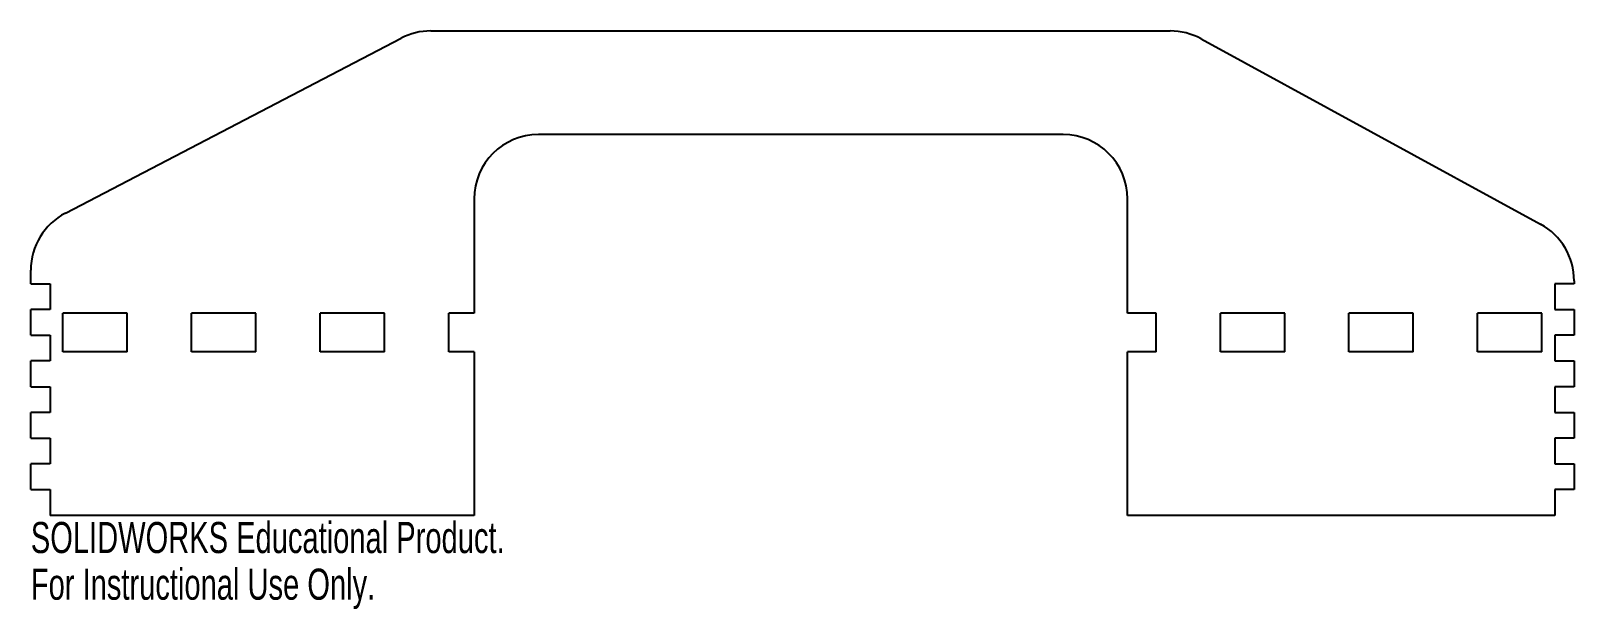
# Model space of a CAD drawing. Header units: millimetres. Extents: x -189 to 51, y -40 to 50.
import ezdxf

# ---------------------------------------------------------------- set-up
doc = ezdxf.new("R2010")
doc.units = ezdxf.units.MM
doc.styles.add('SLDTEXTSTYLE0', font='TXT', dxfattribs={"width": 0.7})

msp = doc.modelspace()

# ---------------------------------------------------------------- linework, layer by layer
at = {"color": 7, "linetype": 'Continuous', "lineweight": 25}
for p, q in [((-183.89, 21.57), (-131.7, 48.75)), ((-127.08, 49.88), (-12.08, 49.88)), ((-7.29, 48.66), (45.52, 19.83)), ((-28.73, 33.77), (-110.33, 33.77)), ((-120.33, 23.77), (-120.33, 6)), ((-18.73, 6), (-18.73, 23.77)), ((-189.27, 10.6), (-189.27, 12.7)), ((-189.27, 10.6), (-186.27, 10.6)), ((-186.27, 10.6), (-186.27, 6.6)), ((50.73, 10.6), (47.73, 10.6)), ((47.73, 10.6), (47.73, 6.6)), ((50.73, 11.06), (50.73, 10.6)), ((-189.27, 2.6), (-189.27, 6.6)), ((-186.27, 6.6), (-189.27, 6.6)), ((-174.28, 6), (-184.28, 6)), ((-184.28, 0), (-184.28, 6)), ((-174.28, 0), (-174.28, 6)), ((-154.28, 6), (-164.28, 6)), ((-164.28, 0), (-164.28, 6)), ((-154.28, 0), (-154.28, 6)), ((-134.28, 6), (-144.28, 6)), ((-144.28, 0), (-144.28, 6)), ((-134.28, 0), (-134.28, 6)), ((-120.33, 6), (-124.28, 6)), ((-124.28, 0), (-124.28, 6)), ((-14.28, 6), (-18.73, 6)), ((-14.28, 0), (-14.28, 6)), ((5.72, 6), (-4.28, 6)), ((-4.28, 0), (-4.28, 6)), ((5.72, 0), (5.72, 6)), ((25.72, 6), (15.72, 6)), ((15.72, 0), (15.72, 6)), ((25.72, 0), (25.72, 6)), ((45.72, 6), (35.72, 6)), ((35.72, 0), (35.72, 6)), ((45.72, 0), (45.72, 6)), ((47.73, 6.6), (50.73, 6.6)), ((50.73, 6.6), (50.73, 2.6)), ((-189.27, 2.6), (-186.27, 2.6)), ((-186.27, 2.6), (-186.27, -1.4)), ((50.73, 2.6), (47.73, 2.6)), ((47.73, 2.6), (47.73, -1.4)), ((-174.28, 0), (-184.28, 0)), ((-154.28, 0), (-164.28, 0)), ((-134.28, 0), (-144.28, 0)), ((-120.33, 0), (-124.28, 0)), ((-120.33, 0), (-120.33, -25.4)), ((-18.73, -25.4), (-18.73, 0)), ((-14.28, 0), (-18.73, 0)), ((5.72, 0), (-4.28, 0)), ((25.72, 0), (15.72, 0)), ((45.72, 0), (35.72, 0)), ((-189.27, -5.4), (-189.27, -1.4)), ((-186.27, -1.4), (-189.27, -1.4)), ((47.73, -1.4), (50.73, -1.4)), ((50.73, -1.4), (50.73, -5.4)), ((-189.27, -5.4), (-186.27, -5.4)), ((-186.27, -5.4), (-186.27, -9.4)), ((50.73, -5.4), (47.73, -5.4)), ((47.73, -5.4), (47.73, -9.4)), ((-189.27, -13.4), (-189.27, -9.4)), ((-186.27, -9.4), (-189.27, -9.4)), ((47.73, -9.4), (50.73, -9.4)), ((50.73, -9.4), (50.73, -13.4)), ((-189.27, -13.4), (-186.27, -13.4)), ((-186.27, -13.4), (-186.27, -17.4)), ((50.73, -13.4), (47.73, -13.4)), ((47.73, -13.4), (47.73, -17.4)), ((-189.27, -21.4), (-189.27, -17.4)), ((-186.27, -17.4), (-189.27, -17.4)), ((47.73, -17.4), (50.73, -17.4)), ((50.73, -17.4), (50.73, -21.4)), ((-189.27, -21.4), (-186.27, -21.4)), ((-186.27, -21.4), (-186.27, -25.4)), ((50.73, -21.4), (47.73, -21.4)), ((47.73, -21.4), (47.73, -25.4)), ((-120.33, -25.4), (-186.27, -25.4)), ((47.73, -25.4), (-18.73, -25.4))]:
    msp.add_line(p, q, dxfattribs=at)
for centre, start, end in [((-127.08, 39.88), 90, 117.5091), ((-12.08, 39.88), 61.3742, 90), ((-110.33, 23.77), 90, 180), ((-28.73, 23.77), 0, 90), ((-179.27, 12.7), 117.5091, 180), ((40.73, 11.06), 0, 61.3742)]:
    msp.add_arc(centre, 10, start, end, dxfattribs=at)

# ---------------------------------------------------------------- texts
at = {"color": 7, "linetype": 'Continuous', "char_height": 4.8336, "attachment_point": 1, "style": 'SLDTEXTSTYLE0'}
for s, insert in [('SOLIDWORKS Educational Product.', (-189.27, -26.42)), ('For Instructional Use Only.', (-189.27, -33.67))]:
    msp.add_mtext(s, dxfattribs=dict(at, insert=insert))

doc.saveas('drawing.dxf')
